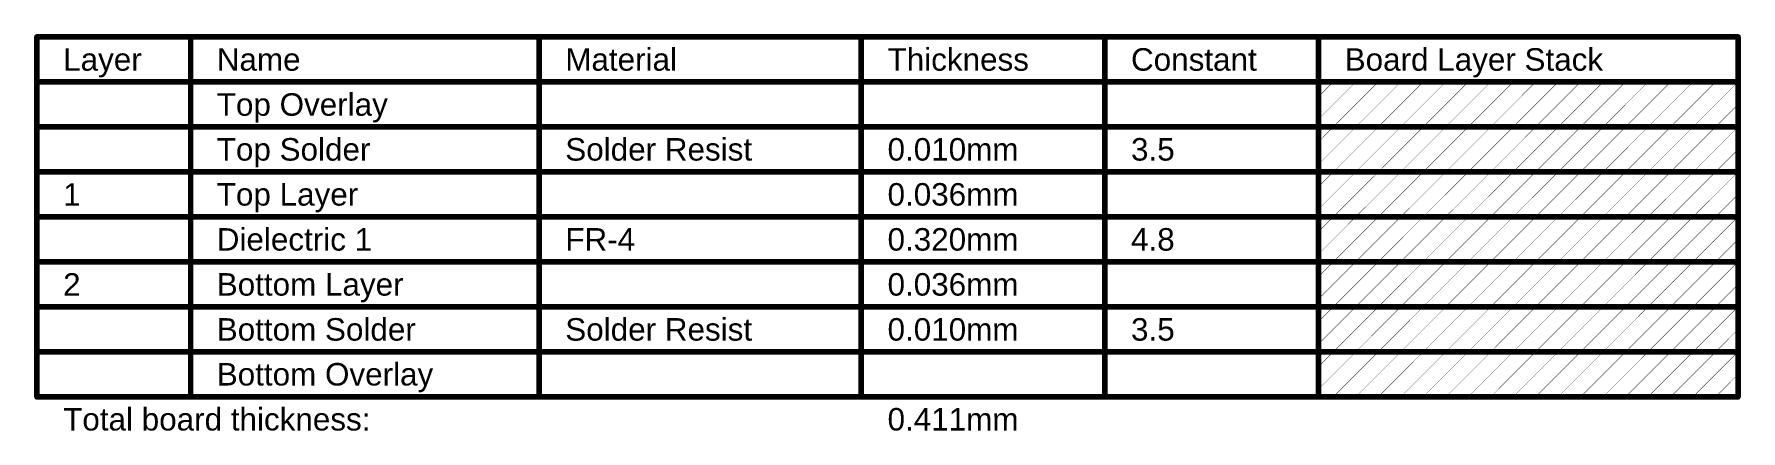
# Model space of a CAD drawing. Header units: inches. Extents: x -38 to 276, y -7 to 269.
# Drawn here: x 160.7 to 276.4, y 122.4 to 149.3 of the extents above; entities that cross this region are included whole.
import ezdxf

# ---------------------------------------------------------------- set-up
doc = ezdxf.new("R2010")
doc.units = ezdxf.units.IN
doc.layers.add('Fabrication', color=76, linetype='Continuous')
doc.styles.add('Arial', font='', dxfattribs={"height": 0.2})
doc.styles.get('Arial').set_extended_font_data('Arial')

msp = doc.modelspace()

# ---------------------------------------------------------------- linework, layer by layer
at = {"layer": 'Fabrication'}
for points in [[(160.92, 124.71, 0.381, 0.381, 0), (160.92, 149.1, 0.381, 0.381, 0)], [(160.92, 149.1, 0.381, 0.381, 0), (276.21, 149.1, 0.381, 0.381, 0)], [(171.34, 124.71, 0.381, 0.381, 0), (171.34, 149.1, 0.381, 0.381, 0)], [(194.95, 124.71, 0.381, 0.381, 0), (194.95, 149.1, 0.381, 0.381, 0)], [(216.79, 124.71, 0.381, 0.381, 0), (216.79, 149.1, 0.381, 0.381, 0)], [(233.29, 124.71, 0.381, 0.381, 0), (233.29, 149.1, 0.381, 0.381, 0)], [(247.77, 124.71, 0.381, 0.381, 0), (247.77, 149.1, 0.381, 0.381, 0)], [(276.21, 124.71, 0.381, 0.381, 0), (276.21, 149.1, 0.381, 0.381, 0)], [(160.92, 146.05, 0.381, 0.381, 0), (276.21, 146.05, 0.381, 0.381, 0)], [(247.77, 145.04, 0.0254, 0.0254, 0), (248.78, 146.05, 0.0254, 0.0254, 0)], [(247.77, 143.52, 0.0254, 0.0254, 0), (250.3, 146.05, 0.0254, 0.0254, 0)], [(248.78, 143, 0.0254, 0.0254, 0), (251.83, 146.05, 0.0254, 0.0254, 0)], [(250.3, 143, 0.0254, 0.0254, 0), (253.35, 146.05, 0.0254, 0.0254, 0)], [(251.83, 143, 0.0254, 0.0254, 0), (254.87, 146.05, 0.0254, 0.0254, 0)], [(253.35, 143, 0.0254, 0.0254, 0), (256.4, 146.05, 0.0254, 0.0254, 0)], [(254.87, 143, 0.0254, 0.0254, 0), (257.92, 146.05, 0.0254, 0.0254, 0)], [(256.4, 143, 0.0254, 0.0254, 0), (259.45, 146.05, 0.0254, 0.0254, 0)], [(257.92, 143, 0.0254, 0.0254, 0), (260.97, 146.05, 0.0254, 0.0254, 0)], [(259.45, 143, 0.0254, 0.0254, 0), (262.49, 146.05, 0.0254, 0.0254, 0)], [(260.97, 143, 0.0254, 0.0254, 0), (264.02, 146.05, 0.0254, 0.0254, 0)], [(262.49, 143, 0.0254, 0.0254, 0), (265.54, 146.05, 0.0254, 0.0254, 0)], [(264.02, 143, 0.0254, 0.0254, 0), (267.07, 146.05, 0.0254, 0.0254, 0)], [(265.54, 143, 0.0254, 0.0254, 0), (268.59, 146.05, 0.0254, 0.0254, 0)], [(267.07, 143, 0.0254, 0.0254, 0), (270.11, 146.05, 0.0254, 0.0254, 0)], [(268.59, 143, 0.0254, 0.0254, 0), (271.64, 146.05, 0.0254, 0.0254, 0)], [(270.11, 143, 0.0254, 0.0254, 0), (273.16, 146.05, 0.0254, 0.0254, 0)], [(271.64, 143, 0.0254, 0.0254, 0), (274.69, 146.05, 0.0254, 0.0254, 0)], [(273.16, 143, 0.0254, 0.0254, 0), (276.21, 146.05, 0.0254, 0.0254, 0)], [(274.69, 143, 0.0254, 0.0254, 0), (276.21, 144.53, 0.0254, 0.0254, 0)], [(160.92, 143, 0.381, 0.381, 0), (171.34, 143, 0.381, 0.381, 0)], [(171.34, 143, 0.381, 0.381, 0), (194.95, 143, 0.381, 0.381, 0)], [(194.95, 143, 0.381, 0.381, 0), (216.79, 143, 0.381, 0.381, 0)], [(216.79, 143, 0.381, 0.381, 0), (233.29, 143, 0.381, 0.381, 0)], [(233.29, 143, 0.381, 0.381, 0), (247.77, 143, 0.381, 0.381, 0)], [(247.77, 143, 0.381, 0.381, 0), (276.21, 143, 0.381, 0.381, 0)], [(247.77, 141.99, 0.0254, 0.0254, 0), (248.78, 143, 0.0254, 0.0254, 0)], [(247.77, 140.47, 0.0254, 0.0254, 0), (250.3, 143, 0.0254, 0.0254, 0)], [(248.78, 139.95, 0.0254, 0.0254, 0), (251.83, 143, 0.0254, 0.0254, 0)], [(250.3, 139.95, 0.0254, 0.0254, 0), (253.35, 143, 0.0254, 0.0254, 0)], [(251.83, 139.95, 0.0254, 0.0254, 0), (254.87, 143, 0.0254, 0.0254, 0)], [(253.35, 139.95, 0.0254, 0.0254, 0), (256.4, 143, 0.0254, 0.0254, 0)], [(254.87, 139.95, 0.0254, 0.0254, 0), (257.92, 143, 0.0254, 0.0254, 0)], [(256.4, 139.95, 0.0254, 0.0254, 0), (259.45, 143, 0.0254, 0.0254, 0)], [(257.92, 139.95, 0.0254, 0.0254, 0), (260.97, 143, 0.0254, 0.0254, 0)], [(259.45, 139.95, 0.0254, 0.0254, 0), (262.49, 143, 0.0254, 0.0254, 0)], [(260.97, 139.95, 0.0254, 0.0254, 0), (264.02, 143, 0.0254, 0.0254, 0)], [(262.49, 139.95, 0.0254, 0.0254, 0), (265.54, 143, 0.0254, 0.0254, 0)], [(264.02, 139.95, 0.0254, 0.0254, 0), (267.07, 143, 0.0254, 0.0254, 0)], [(265.54, 139.95, 0.0254, 0.0254, 0), (268.59, 143, 0.0254, 0.0254, 0)], [(267.07, 139.95, 0.0254, 0.0254, 0), (270.11, 143, 0.0254, 0.0254, 0)], [(268.59, 139.95, 0.0254, 0.0254, 0), (271.64, 143, 0.0254, 0.0254, 0)], [(270.11, 139.95, 0.0254, 0.0254, 0), (273.16, 143, 0.0254, 0.0254, 0)], [(271.64, 139.95, 0.0254, 0.0254, 0), (274.69, 143, 0.0254, 0.0254, 0)], [(273.16, 139.95, 0.0254, 0.0254, 0), (276.21, 143, 0.0254, 0.0254, 0)], [(274.69, 139.95, 0.0254, 0.0254, 0), (276.21, 141.48, 0.0254, 0.0254, 0)], [(160.92, 139.95, 0.381, 0.381, 0), (171.34, 139.95, 0.381, 0.381, 0)], [(171.34, 139.95, 0.381, 0.381, 0), (194.95, 139.95, 0.381, 0.381, 0)], [(194.95, 139.95, 0.381, 0.381, 0), (216.79, 139.95, 0.381, 0.381, 0)], [(216.79, 139.95, 0.381, 0.381, 0), (233.29, 139.95, 0.381, 0.381, 0)], [(233.29, 139.95, 0.381, 0.381, 0), (247.77, 139.95, 0.381, 0.381, 0)], [(247.77, 139.95, 0.381, 0.381, 0), (276.21, 139.95, 0.381, 0.381, 0)], [(247.77, 138.95, 0.0254, 0.0254, 0), (248.78, 139.95, 0.0254, 0.0254, 0)], [(247.77, 137.42, 0.0254, 0.0254, 0), (250.3, 139.95, 0.0254, 0.0254, 0)], [(248.78, 136.91, 0.0254, 0.0254, 0), (251.83, 139.95, 0.0254, 0.0254, 0)], [(250.3, 136.91, 0.0254, 0.0254, 0), (253.35, 139.95, 0.0254, 0.0254, 0)], [(251.83, 136.91, 0.0254, 0.0254, 0), (254.87, 139.95, 0.0254, 0.0254, 0)], [(253.35, 136.91, 0.0254, 0.0254, 0), (256.4, 139.95, 0.0254, 0.0254, 0)], [(254.87, 136.91, 0.0254, 0.0254, 0), (257.92, 139.95, 0.0254, 0.0254, 0)], [(256.4, 136.91, 0.0254, 0.0254, 0), (259.45, 139.95, 0.0254, 0.0254, 0)], [(257.92, 136.91, 0.0254, 0.0254, 0), (260.97, 139.95, 0.0254, 0.0254, 0)], [(259.45, 136.91, 0.0254, 0.0254, 0), (262.49, 139.95, 0.0254, 0.0254, 0)], [(260.97, 136.91, 0.0254, 0.0254, 0), (264.02, 139.95, 0.0254, 0.0254, 0)], [(262.49, 136.91, 0.0254, 0.0254, 0), (265.54, 139.95, 0.0254, 0.0254, 0)], [(264.02, 136.91, 0.0254, 0.0254, 0), (267.07, 139.95, 0.0254, 0.0254, 0)], [(265.54, 136.91, 0.0254, 0.0254, 0), (268.59, 139.95, 0.0254, 0.0254, 0)], [(267.07, 136.91, 0.0254, 0.0254, 0), (270.11, 139.95, 0.0254, 0.0254, 0)], [(268.59, 136.91, 0.0254, 0.0254, 0), (271.64, 139.95, 0.0254, 0.0254, 0)], [(270.11, 136.91, 0.0254, 0.0254, 0), (273.16, 139.95, 0.0254, 0.0254, 0)], [(271.64, 136.91, 0.0254, 0.0254, 0), (274.69, 139.95, 0.0254, 0.0254, 0)], [(273.16, 136.91, 0.0254, 0.0254, 0), (276.21, 139.95, 0.0254, 0.0254, 0)], [(274.69, 136.91, 0.0254, 0.0254, 0), (276.21, 138.43, 0.0254, 0.0254, 0)], [(160.92, 136.91, 0.381, 0.381, 0), (171.34, 136.91, 0.381, 0.381, 0)], [(171.34, 136.91, 0.381, 0.381, 0), (194.95, 136.91, 0.381, 0.381, 0)], [(194.95, 136.91, 0.381, 0.381, 0), (216.79, 136.91, 0.381, 0.381, 0)], [(216.79, 136.91, 0.381, 0.381, 0), (233.29, 136.91, 0.381, 0.381, 0)], [(233.29, 136.91, 0.381, 0.381, 0), (247.77, 136.91, 0.381, 0.381, 0)], [(247.77, 136.91, 0.381, 0.381, 0), (276.21, 136.91, 0.381, 0.381, 0)], [(247.77, 135.9, 0.0254, 0.0254, 0), (248.78, 136.91, 0.0254, 0.0254, 0)], [(247.77, 134.37, 0.0254, 0.0254, 0), (250.3, 136.91, 0.0254, 0.0254, 0)], [(248.78, 133.86, 0.0254, 0.0254, 0), (251.83, 136.91, 0.0254, 0.0254, 0)], [(250.3, 133.86, 0.0254, 0.0254, 0), (253.35, 136.91, 0.0254, 0.0254, 0)], [(251.83, 133.86, 0.0254, 0.0254, 0), (254.87, 136.91, 0.0254, 0.0254, 0)], [(253.35, 133.86, 0.0254, 0.0254, 0), (256.4, 136.91, 0.0254, 0.0254, 0)], [(254.87, 133.86, 0.0254, 0.0254, 0), (257.92, 136.91, 0.0254, 0.0254, 0)], [(256.4, 133.86, 0.0254, 0.0254, 0), (259.45, 136.91, 0.0254, 0.0254, 0)], [(257.92, 133.86, 0.0254, 0.0254, 0), (260.97, 136.91, 0.0254, 0.0254, 0)], [(259.45, 133.86, 0.0254, 0.0254, 0), (262.49, 136.91, 0.0254, 0.0254, 0)], [(260.97, 133.86, 0.0254, 0.0254, 0), (264.02, 136.91, 0.0254, 0.0254, 0)], [(262.49, 133.86, 0.0254, 0.0254, 0), (265.54, 136.91, 0.0254, 0.0254, 0)], [(264.02, 133.86, 0.0254, 0.0254, 0), (267.07, 136.91, 0.0254, 0.0254, 0)], [(265.54, 133.86, 0.0254, 0.0254, 0), (268.59, 136.91, 0.0254, 0.0254, 0)], [(267.07, 133.86, 0.0254, 0.0254, 0), (270.11, 136.91, 0.0254, 0.0254, 0)], [(268.59, 133.86, 0.0254, 0.0254, 0), (271.64, 136.91, 0.0254, 0.0254, 0)], [(270.11, 133.86, 0.0254, 0.0254, 0), (273.16, 136.91, 0.0254, 0.0254, 0)], [(271.64, 133.86, 0.0254, 0.0254, 0), (274.69, 136.91, 0.0254, 0.0254, 0)], [(273.16, 133.86, 0.0254, 0.0254, 0), (276.21, 136.91, 0.0254, 0.0254, 0)], [(274.69, 133.86, 0.0254, 0.0254, 0), (276.21, 135.38, 0.0254, 0.0254, 0)], [(160.92, 133.86, 0.381, 0.381, 0), (171.34, 133.86, 0.381, 0.381, 0)], [(171.34, 133.86, 0.381, 0.381, 0), (194.95, 133.86, 0.381, 0.381, 0)], [(194.95, 133.86, 0.381, 0.381, 0), (216.79, 133.86, 0.381, 0.381, 0)], [(216.79, 133.86, 0.381, 0.381, 0), (233.29, 133.86, 0.381, 0.381, 0)], [(233.29, 133.86, 0.381, 0.381, 0), (247.77, 133.86, 0.381, 0.381, 0)], [(247.77, 133.86, 0.381, 0.381, 0), (276.21, 133.86, 0.381, 0.381, 0)], [(247.77, 132.85, 0.0254, 0.0254, 0), (248.78, 133.86, 0.0254, 0.0254, 0)], [(247.77, 131.33, 0.0254, 0.0254, 0), (250.3, 133.86, 0.0254, 0.0254, 0)], [(248.78, 130.81, 0.0254, 0.0254, 0), (251.83, 133.86, 0.0254, 0.0254, 0)], [(250.3, 130.81, 0.0254, 0.0254, 0), (253.35, 133.86, 0.0254, 0.0254, 0)], [(251.83, 130.81, 0.0254, 0.0254, 0), (254.87, 133.86, 0.0254, 0.0254, 0)], [(253.35, 130.81, 0.0254, 0.0254, 0), (256.4, 133.86, 0.0254, 0.0254, 0)], [(254.87, 130.81, 0.0254, 0.0254, 0), (257.92, 133.86, 0.0254, 0.0254, 0)], [(256.4, 130.81, 0.0254, 0.0254, 0), (259.45, 133.86, 0.0254, 0.0254, 0)], [(257.92, 130.81, 0.0254, 0.0254, 0), (260.97, 133.86, 0.0254, 0.0254, 0)], [(259.45, 130.81, 0.0254, 0.0254, 0), (262.49, 133.86, 0.0254, 0.0254, 0)], [(260.97, 130.81, 0.0254, 0.0254, 0), (264.02, 133.86, 0.0254, 0.0254, 0)], [(262.49, 130.81, 0.0254, 0.0254, 0), (265.54, 133.86, 0.0254, 0.0254, 0)], [(264.02, 130.81, 0.0254, 0.0254, 0), (267.07, 133.86, 0.0254, 0.0254, 0)], [(265.54, 130.81, 0.0254, 0.0254, 0), (268.59, 133.86, 0.0254, 0.0254, 0)], [(267.07, 130.81, 0.0254, 0.0254, 0), (270.11, 133.86, 0.0254, 0.0254, 0)], [(268.59, 130.81, 0.0254, 0.0254, 0), (271.64, 133.86, 0.0254, 0.0254, 0)], [(270.11, 130.81, 0.0254, 0.0254, 0), (273.16, 133.86, 0.0254, 0.0254, 0)], [(271.64, 130.81, 0.0254, 0.0254, 0), (274.69, 133.86, 0.0254, 0.0254, 0)], [(273.16, 130.81, 0.0254, 0.0254, 0), (276.21, 133.86, 0.0254, 0.0254, 0)], [(274.69, 130.81, 0.0254, 0.0254, 0), (276.21, 132.33, 0.0254, 0.0254, 0)], [(160.92, 130.81, 0.381, 0.381, 0), (171.34, 130.81, 0.381, 0.381, 0)], [(171.34, 130.81, 0.381, 0.381, 0), (194.95, 130.81, 0.381, 0.381, 0)], [(194.95, 130.81, 0.381, 0.381, 0), (216.79, 130.81, 0.381, 0.381, 0)], [(216.79, 130.81, 0.381, 0.381, 0), (233.29, 130.81, 0.381, 0.381, 0)], [(233.29, 130.81, 0.381, 0.381, 0), (247.77, 130.81, 0.381, 0.381, 0)], [(247.77, 130.81, 0.381, 0.381, 0), (276.21, 130.81, 0.381, 0.381, 0)], [(247.77, 129.8, 0.0254, 0.0254, 0), (248.78, 130.81, 0.0254, 0.0254, 0)], [(247.77, 128.28, 0.0254, 0.0254, 0), (250.3, 130.81, 0.0254, 0.0254, 0)], [(248.78, 127.76, 0.0254, 0.0254, 0), (251.83, 130.81, 0.0254, 0.0254, 0)], [(250.3, 127.76, 0.0254, 0.0254, 0), (253.35, 130.81, 0.0254, 0.0254, 0)], [(251.83, 127.76, 0.0254, 0.0254, 0), (254.87, 130.81, 0.0254, 0.0254, 0)], [(253.35, 127.76, 0.0254, 0.0254, 0), (256.4, 130.81, 0.0254, 0.0254, 0)], [(254.87, 127.76, 0.0254, 0.0254, 0), (257.92, 130.81, 0.0254, 0.0254, 0)], [(256.4, 127.76, 0.0254, 0.0254, 0), (259.45, 130.81, 0.0254, 0.0254, 0)], [(257.92, 127.76, 0.0254, 0.0254, 0), (260.97, 130.81, 0.0254, 0.0254, 0)], [(259.45, 127.76, 0.0254, 0.0254, 0), (262.49, 130.81, 0.0254, 0.0254, 0)], [(260.97, 127.76, 0.0254, 0.0254, 0), (264.02, 130.81, 0.0254, 0.0254, 0)], [(262.49, 127.76, 0.0254, 0.0254, 0), (265.54, 130.81, 0.0254, 0.0254, 0)], [(264.02, 127.76, 0.0254, 0.0254, 0), (267.07, 130.81, 0.0254, 0.0254, 0)], [(265.54, 127.76, 0.0254, 0.0254, 0), (268.59, 130.81, 0.0254, 0.0254, 0)], [(267.07, 127.76, 0.0254, 0.0254, 0), (270.11, 130.81, 0.0254, 0.0254, 0)], [(268.59, 127.76, 0.0254, 0.0254, 0), (271.64, 130.81, 0.0254, 0.0254, 0)], [(270.11, 127.76, 0.0254, 0.0254, 0), (273.16, 130.81, 0.0254, 0.0254, 0)], [(271.64, 127.76, 0.0254, 0.0254, 0), (274.69, 130.81, 0.0254, 0.0254, 0)], [(273.16, 127.76, 0.0254, 0.0254, 0), (276.21, 130.81, 0.0254, 0.0254, 0)], [(274.69, 127.76, 0.0254, 0.0254, 0), (276.21, 129.29, 0.0254, 0.0254, 0)], [(160.92, 127.76, 0.381, 0.381, 0), (171.34, 127.76, 0.381, 0.381, 0)], [(171.34, 127.76, 0.381, 0.381, 0), (194.95, 127.76, 0.381, 0.381, 0)], [(194.95, 127.76, 0.381, 0.381, 0), (216.79, 127.76, 0.381, 0.381, 0)], [(216.79, 127.76, 0.381, 0.381, 0), (233.29, 127.76, 0.381, 0.381, 0)], [(233.29, 127.76, 0.381, 0.381, 0), (247.77, 127.76, 0.381, 0.381, 0)], [(247.77, 127.76, 0.381, 0.381, 0), (276.21, 127.76, 0.381, 0.381, 0)], [(247.77, 126.75, 0.0254, 0.0254, 0), (248.78, 127.76, 0.0254, 0.0254, 0)], [(247.77, 125.23, 0.0254, 0.0254, 0), (250.3, 127.76, 0.0254, 0.0254, 0)], [(248.78, 124.71, 0.0254, 0.0254, 0), (251.83, 127.76, 0.0254, 0.0254, 0)], [(250.3, 124.71, 0.0254, 0.0254, 0), (253.35, 127.76, 0.0254, 0.0254, 0)], [(251.83, 124.71, 0.0254, 0.0254, 0), (254.87, 127.76, 0.0254, 0.0254, 0)], [(253.35, 124.71, 0.0254, 0.0254, 0), (256.4, 127.76, 0.0254, 0.0254, 0)], [(254.87, 124.71, 0.0254, 0.0254, 0), (257.92, 127.76, 0.0254, 0.0254, 0)], [(256.4, 124.71, 0.0254, 0.0254, 0), (259.45, 127.76, 0.0254, 0.0254, 0)], [(257.92, 124.71, 0.0254, 0.0254, 0), (260.97, 127.76, 0.0254, 0.0254, 0)], [(259.45, 124.71, 0.0254, 0.0254, 0), (262.49, 127.76, 0.0254, 0.0254, 0)], [(260.97, 124.71, 0.0254, 0.0254, 0), (264.02, 127.76, 0.0254, 0.0254, 0)], [(262.49, 124.71, 0.0254, 0.0254, 0), (265.54, 127.76, 0.0254, 0.0254, 0)], [(264.02, 124.71, 0.0254, 0.0254, 0), (267.07, 127.76, 0.0254, 0.0254, 0)], [(265.54, 124.71, 0.0254, 0.0254, 0), (268.59, 127.76, 0.0254, 0.0254, 0)], [(267.07, 124.71, 0.0254, 0.0254, 0), (270.11, 127.76, 0.0254, 0.0254, 0)], [(268.59, 124.71, 0.0254, 0.0254, 0), (271.64, 127.76, 0.0254, 0.0254, 0)], [(270.11, 124.71, 0.0254, 0.0254, 0), (273.16, 127.76, 0.0254, 0.0254, 0)], [(271.64, 124.71, 0.0254, 0.0254, 0), (274.69, 127.76, 0.0254, 0.0254, 0)], [(273.16, 124.71, 0.0254, 0.0254, 0), (276.21, 127.76, 0.0254, 0.0254, 0)], [(274.69, 124.71, 0.0254, 0.0254, 0), (276.21, 126.24, 0.0254, 0.0254, 0)], [(160.92, 124.71, 0.381, 0.381, 0), (171.34, 124.71, 0.381, 0.381, 0)], [(171.34, 124.71, 0.381, 0.381, 0), (194.95, 124.71, 0.381, 0.381, 0)], [(194.95, 124.71, 0.381, 0.381, 0), (216.79, 124.71, 0.381, 0.381, 0)], [(216.79, 124.71, 0.381, 0.381, 0), (233.29, 124.71, 0.381, 0.381, 0)], [(233.29, 124.71, 0.381, 0.381, 0), (247.77, 124.71, 0.381, 0.381, 0)], [(247.77, 124.71, 0.381, 0.381, 0), (276.21, 124.71, 0.381, 0.381, 0)]]:
    msp.add_lwpolyline(points, format="xyseb", dxfattribs=at)
for points in [[(160.83, 149.1, 0.191, 0.191, 1), (161.02, 149.1, 0.191, 0.191, 1)], [(160.83, 149.1, 0.191, 0.191, 1), (161.02, 149.1, 0.191, 0.191, 1)], [(171.24, 149.1, 0.191, 0.191, 1), (171.43, 149.1, 0.191, 0.191, 1)], [(194.86, 149.1, 0.191, 0.191, 1), (195.05, 149.1, 0.191, 0.191, 1)], [(216.69, 149.1, 0.191, 0.191, 1), (216.88, 149.1, 0.191, 0.191, 1)], [(233.2, 149.1, 0.191, 0.191, 1), (233.39, 149.1, 0.191, 0.191, 1)], [(247.67, 149.1, 0.191, 0.191, 1), (247.86, 149.1, 0.191, 0.191, 1)], [(276.11, 149.1, 0.191, 0.191, 1), (276.3, 149.1, 0.191, 0.191, 1)], [(276.11, 149.1, 0.191, 0.191, 1), (276.3, 149.1, 0.191, 0.191, 1)], [(160.83, 146.05, 0.191, 0.191, 1), (161.02, 146.05, 0.191, 0.191, 1)], [(248.77, 146.05, 0.0127, 0.0127, 1), (248.78, 146.05, 0.0127, 0.0127, 1)], [(250.29, 146.05, 0.0127, 0.0127, 1), (250.31, 146.05, 0.0127, 0.0127, 1)], [(251.82, 146.05, 0.0127, 0.0127, 1), (251.83, 146.05, 0.0127, 0.0127, 1)], [(253.34, 146.05, 0.0127, 0.0127, 1), (253.36, 146.05, 0.0127, 0.0127, 1)], [(254.87, 146.05, 0.0127, 0.0127, 1), (254.88, 146.05, 0.0127, 0.0127, 1)], [(256.39, 146.05, 0.0127, 0.0127, 1), (256.4, 146.05, 0.0127, 0.0127, 1)], [(257.91, 146.05, 0.0127, 0.0127, 1), (257.93, 146.05, 0.0127, 0.0127, 1)], [(259.44, 146.05, 0.0127, 0.0127, 1), (259.45, 146.05, 0.0127, 0.0127, 1)], [(260.96, 146.05, 0.0127, 0.0127, 1), (260.98, 146.05, 0.0127, 0.0127, 1)], [(262.49, 146.05, 0.0127, 0.0127, 1), (262.5, 146.05, 0.0127, 0.0127, 1)], [(264.01, 146.05, 0.0127, 0.0127, 1), (264.02, 146.05, 0.0127, 0.0127, 1)], [(265.53, 146.05, 0.0127, 0.0127, 1), (265.55, 146.05, 0.0127, 0.0127, 1)], [(267.06, 146.05, 0.0127, 0.0127, 1), (267.07, 146.05, 0.0127, 0.0127, 1)], [(268.58, 146.05, 0.0127, 0.0127, 1), (268.6, 146.05, 0.0127, 0.0127, 1)], [(270.11, 146.05, 0.0127, 0.0127, 1), (270.12, 146.05, 0.0127, 0.0127, 1)], [(271.63, 146.05, 0.0127, 0.0127, 1), (271.64, 146.05, 0.0127, 0.0127, 1)], [(273.15, 146.05, 0.0127, 0.0127, 1), (273.17, 146.05, 0.0127, 0.0127, 1)], [(274.68, 146.05, 0.0127, 0.0127, 1), (274.69, 146.05, 0.0127, 0.0127, 1)], [(276.11, 146.05, 0.191, 0.191, 1), (276.3, 146.05, 0.191, 0.191, 1)], [(276.2, 146.05, 0.0127, 0.0127, 1), (276.22, 146.05, 0.0127, 0.0127, 1)], [(247.76, 145.04, 0.0127, 0.0127, 1), (247.78, 145.04, 0.0127, 0.0127, 1)], [(247.76, 143.52, 0.0127, 0.0127, 1), (247.78, 143.52, 0.0127, 0.0127, 1)], [(276.2, 144.53, 0.0127, 0.0127, 1), (276.22, 144.53, 0.0127, 0.0127, 1)], [(160.83, 143, 0.191, 0.191, 1), (161.02, 143, 0.191, 0.191, 1)], [(171.24, 143, 0.191, 0.191, 1), (171.43, 143, 0.191, 0.191, 1)], [(171.24, 143, 0.191, 0.191, 1), (171.43, 143, 0.191, 0.191, 1)], [(194.86, 143, 0.191, 0.191, 1), (195.05, 143, 0.191, 0.191, 1)], [(194.86, 143, 0.191, 0.191, 1), (195.05, 143, 0.191, 0.191, 1)], [(216.69, 143, 0.191, 0.191, 1), (216.88, 143, 0.191, 0.191, 1)], [(216.69, 143, 0.191, 0.191, 1), (216.88, 143, 0.191, 0.191, 1)], [(233.2, 143, 0.191, 0.191, 1), (233.39, 143, 0.191, 0.191, 1)], [(233.2, 143, 0.191, 0.191, 1), (233.39, 143, 0.191, 0.191, 1)], [(247.67, 143, 0.191, 0.191, 1), (247.86, 143, 0.191, 0.191, 1)], [(247.67, 143, 0.191, 0.191, 1), (247.86, 143, 0.191, 0.191, 1)], [(248.77, 143, 0.0127, 0.0127, 1), (248.78, 143, 0.0127, 0.0127, 1)], [(248.77, 143, 0.0127, 0.0127, 1), (248.78, 143, 0.0127, 0.0127, 1)], [(250.29, 143, 0.0127, 0.0127, 1), (250.31, 143, 0.0127, 0.0127, 1)], [(250.29, 143, 0.0127, 0.0127, 1), (250.31, 143, 0.0127, 0.0127, 1)], [(251.82, 143, 0.0127, 0.0127, 1), (251.83, 143, 0.0127, 0.0127, 1)], [(251.82, 143, 0.0127, 0.0127, 1), (251.83, 143, 0.0127, 0.0127, 1)], [(253.34, 143, 0.0127, 0.0127, 1), (253.36, 143, 0.0127, 0.0127, 1)], [(253.34, 143, 0.0127, 0.0127, 1), (253.36, 143, 0.0127, 0.0127, 1)], [(254.87, 143, 0.0127, 0.0127, 1), (254.88, 143, 0.0127, 0.0127, 1)], [(254.87, 143, 0.0127, 0.0127, 1), (254.88, 143, 0.0127, 0.0127, 1)], [(256.39, 143, 0.0127, 0.0127, 1), (256.4, 143, 0.0127, 0.0127, 1)], [(256.39, 143, 0.0127, 0.0127, 1), (256.4, 143, 0.0127, 0.0127, 1)], [(257.91, 143, 0.0127, 0.0127, 1), (257.93, 143, 0.0127, 0.0127, 1)], [(257.91, 143, 0.0127, 0.0127, 1), (257.93, 143, 0.0127, 0.0127, 1)], [(259.44, 143, 0.0127, 0.0127, 1), (259.45, 143, 0.0127, 0.0127, 1)], [(259.44, 143, 0.0127, 0.0127, 1), (259.45, 143, 0.0127, 0.0127, 1)], [(260.96, 143, 0.0127, 0.0127, 1), (260.98, 143, 0.0127, 0.0127, 1)], [(260.96, 143, 0.0127, 0.0127, 1), (260.98, 143, 0.0127, 0.0127, 1)], [(262.49, 143, 0.0127, 0.0127, 1), (262.5, 143, 0.0127, 0.0127, 1)], [(262.49, 143, 0.0127, 0.0127, 1), (262.5, 143, 0.0127, 0.0127, 1)], [(264.01, 143, 0.0127, 0.0127, 1), (264.02, 143, 0.0127, 0.0127, 1)], [(264.01, 143, 0.0127, 0.0127, 1), (264.02, 143, 0.0127, 0.0127, 1)], [(265.53, 143, 0.0127, 0.0127, 1), (265.55, 143, 0.0127, 0.0127, 1)], [(265.53, 143, 0.0127, 0.0127, 1), (265.55, 143, 0.0127, 0.0127, 1)], [(267.06, 143, 0.0127, 0.0127, 1), (267.07, 143, 0.0127, 0.0127, 1)], [(267.06, 143, 0.0127, 0.0127, 1), (267.07, 143, 0.0127, 0.0127, 1)], [(268.58, 143, 0.0127, 0.0127, 1), (268.6, 143, 0.0127, 0.0127, 1)], [(268.58, 143, 0.0127, 0.0127, 1), (268.6, 143, 0.0127, 0.0127, 1)], [(270.11, 143, 0.0127, 0.0127, 1), (270.12, 143, 0.0127, 0.0127, 1)], [(270.11, 143, 0.0127, 0.0127, 1), (270.12, 143, 0.0127, 0.0127, 1)], [(271.63, 143, 0.0127, 0.0127, 1), (271.64, 143, 0.0127, 0.0127, 1)], [(271.63, 143, 0.0127, 0.0127, 1), (271.64, 143, 0.0127, 0.0127, 1)], [(273.15, 143, 0.0127, 0.0127, 1), (273.17, 143, 0.0127, 0.0127, 1)], [(273.15, 143, 0.0127, 0.0127, 1), (273.17, 143, 0.0127, 0.0127, 1)], [(274.68, 143, 0.0127, 0.0127, 1), (274.69, 143, 0.0127, 0.0127, 1)], [(274.68, 143, 0.0127, 0.0127, 1), (274.69, 143, 0.0127, 0.0127, 1)], [(276.11, 143, 0.191, 0.191, 1), (276.3, 143, 0.191, 0.191, 1)], [(276.2, 143, 0.0127, 0.0127, 1), (276.22, 143, 0.0127, 0.0127, 1)], [(247.76, 141.99, 0.0127, 0.0127, 1), (247.78, 141.99, 0.0127, 0.0127, 1)], [(276.2, 141.48, 0.0127, 0.0127, 1), (276.22, 141.48, 0.0127, 0.0127, 1)], [(160.83, 139.95, 0.191, 0.191, 1), (161.02, 139.95, 0.191, 0.191, 1)], [(171.24, 139.95, 0.191, 0.191, 1), (171.43, 139.95, 0.191, 0.191, 1)], [(171.24, 139.95, 0.191, 0.191, 1), (171.43, 139.95, 0.191, 0.191, 1)], [(194.86, 139.95, 0.191, 0.191, 1), (195.05, 139.95, 0.191, 0.191, 1)], [(194.86, 139.95, 0.191, 0.191, 1), (195.05, 139.95, 0.191, 0.191, 1)], [(216.69, 139.95, 0.191, 0.191, 1), (216.88, 139.95, 0.191, 0.191, 1)], [(216.69, 139.95, 0.191, 0.191, 1), (216.88, 139.95, 0.191, 0.191, 1)], [(233.2, 139.95, 0.191, 0.191, 1), (233.39, 139.95, 0.191, 0.191, 1)], [(233.2, 139.95, 0.191, 0.191, 1), (233.39, 139.95, 0.191, 0.191, 1)], [(247.67, 139.95, 0.191, 0.191, 1), (247.86, 139.95, 0.191, 0.191, 1)], [(247.67, 139.95, 0.191, 0.191, 1), (247.86, 139.95, 0.191, 0.191, 1)], [(247.76, 140.47, 0.0127, 0.0127, 1), (247.78, 140.47, 0.0127, 0.0127, 1)], [(248.77, 139.95, 0.0127, 0.0127, 1), (248.78, 139.95, 0.0127, 0.0127, 1)], [(248.77, 139.95, 0.0127, 0.0127, 1), (248.78, 139.95, 0.0127, 0.0127, 1)], [(250.29, 139.95, 0.0127, 0.0127, 1), (250.31, 139.95, 0.0127, 0.0127, 1)], [(250.29, 139.95, 0.0127, 0.0127, 1), (250.31, 139.95, 0.0127, 0.0127, 1)], [(251.82, 139.95, 0.0127, 0.0127, 1), (251.83, 139.95, 0.0127, 0.0127, 1)], [(251.82, 139.95, 0.0127, 0.0127, 1), (251.83, 139.95, 0.0127, 0.0127, 1)], [(253.34, 139.95, 0.0127, 0.0127, 1), (253.36, 139.95, 0.0127, 0.0127, 1)], [(253.34, 139.95, 0.0127, 0.0127, 1), (253.36, 139.95, 0.0127, 0.0127, 1)], [(254.87, 139.95, 0.0127, 0.0127, 1), (254.88, 139.95, 0.0127, 0.0127, 1)], [(254.87, 139.95, 0.0127, 0.0127, 1), (254.88, 139.95, 0.0127, 0.0127, 1)], [(256.39, 139.95, 0.0127, 0.0127, 1), (256.4, 139.95, 0.0127, 0.0127, 1)], [(256.39, 139.95, 0.0127, 0.0127, 1), (256.4, 139.95, 0.0127, 0.0127, 1)], [(257.91, 139.95, 0.0127, 0.0127, 1), (257.93, 139.95, 0.0127, 0.0127, 1)], [(257.91, 139.95, 0.0127, 0.0127, 1), (257.93, 139.95, 0.0127, 0.0127, 1)], [(259.44, 139.95, 0.0127, 0.0127, 1), (259.45, 139.95, 0.0127, 0.0127, 1)], [(259.44, 139.95, 0.0127, 0.0127, 1), (259.45, 139.95, 0.0127, 0.0127, 1)], [(260.96, 139.95, 0.0127, 0.0127, 1), (260.98, 139.95, 0.0127, 0.0127, 1)], [(260.96, 139.95, 0.0127, 0.0127, 1), (260.98, 139.95, 0.0127, 0.0127, 1)], [(262.49, 139.95, 0.0127, 0.0127, 1), (262.5, 139.95, 0.0127, 0.0127, 1)], [(262.49, 139.95, 0.0127, 0.0127, 1), (262.5, 139.95, 0.0127, 0.0127, 1)], [(264.01, 139.95, 0.0127, 0.0127, 1), (264.02, 139.95, 0.0127, 0.0127, 1)], [(264.01, 139.95, 0.0127, 0.0127, 1), (264.02, 139.95, 0.0127, 0.0127, 1)], [(265.53, 139.95, 0.0127, 0.0127, 1), (265.55, 139.95, 0.0127, 0.0127, 1)], [(265.53, 139.95, 0.0127, 0.0127, 1), (265.55, 139.95, 0.0127, 0.0127, 1)], [(267.06, 139.95, 0.0127, 0.0127, 1), (267.07, 139.95, 0.0127, 0.0127, 1)], [(267.06, 139.95, 0.0127, 0.0127, 1), (267.07, 139.95, 0.0127, 0.0127, 1)], [(268.58, 139.95, 0.0127, 0.0127, 1), (268.6, 139.95, 0.0127, 0.0127, 1)], [(268.58, 139.95, 0.0127, 0.0127, 1), (268.6, 139.95, 0.0127, 0.0127, 1)], [(270.11, 139.95, 0.0127, 0.0127, 1), (270.12, 139.95, 0.0127, 0.0127, 1)], [(270.11, 139.95, 0.0127, 0.0127, 1), (270.12, 139.95, 0.0127, 0.0127, 1)], [(271.63, 139.95, 0.0127, 0.0127, 1), (271.64, 139.95, 0.0127, 0.0127, 1)], [(271.63, 139.95, 0.0127, 0.0127, 1), (271.64, 139.95, 0.0127, 0.0127, 1)], [(273.15, 139.95, 0.0127, 0.0127, 1), (273.17, 139.95, 0.0127, 0.0127, 1)], [(273.15, 139.95, 0.0127, 0.0127, 1), (273.17, 139.95, 0.0127, 0.0127, 1)], [(274.68, 139.95, 0.0127, 0.0127, 1), (274.69, 139.95, 0.0127, 0.0127, 1)], [(274.68, 139.95, 0.0127, 0.0127, 1), (274.69, 139.95, 0.0127, 0.0127, 1)], [(276.11, 139.95, 0.191, 0.191, 1), (276.3, 139.95, 0.191, 0.191, 1)], [(276.2, 139.95, 0.0127, 0.0127, 1), (276.22, 139.95, 0.0127, 0.0127, 1)], [(247.76, 138.95, 0.0127, 0.0127, 1), (247.78, 138.95, 0.0127, 0.0127, 1)], [(276.2, 138.43, 0.0127, 0.0127, 1), (276.22, 138.43, 0.0127, 0.0127, 1)], [(160.83, 136.91, 0.191, 0.191, 1), (161.02, 136.91, 0.191, 0.191, 1)], [(171.24, 136.91, 0.191, 0.191, 1), (171.43, 136.91, 0.191, 0.191, 1)], [(171.24, 136.91, 0.191, 0.191, 1), (171.43, 136.91, 0.191, 0.191, 1)], [(194.86, 136.91, 0.191, 0.191, 1), (195.05, 136.91, 0.191, 0.191, 1)], [(194.86, 136.91, 0.191, 0.191, 1), (195.05, 136.91, 0.191, 0.191, 1)], [(216.69, 136.91, 0.191, 0.191, 1), (216.88, 136.91, 0.191, 0.191, 1)], [(216.69, 136.91, 0.191, 0.191, 1), (216.88, 136.91, 0.191, 0.191, 1)], [(233.2, 136.91, 0.191, 0.191, 1), (233.39, 136.91, 0.191, 0.191, 1)], [(233.2, 136.91, 0.191, 0.191, 1), (233.39, 136.91, 0.191, 0.191, 1)], [(247.67, 136.91, 0.191, 0.191, 1), (247.86, 136.91, 0.191, 0.191, 1)], [(247.67, 136.91, 0.191, 0.191, 1), (247.86, 136.91, 0.191, 0.191, 1)], [(247.76, 137.42, 0.0127, 0.0127, 1), (247.78, 137.42, 0.0127, 0.0127, 1)], [(248.77, 136.91, 0.0127, 0.0127, 1), (248.78, 136.91, 0.0127, 0.0127, 1)], [(248.77, 136.91, 0.0127, 0.0127, 1), (248.78, 136.91, 0.0127, 0.0127, 1)], [(250.29, 136.91, 0.0127, 0.0127, 1), (250.31, 136.91, 0.0127, 0.0127, 1)], [(250.29, 136.91, 0.0127, 0.0127, 1), (250.31, 136.91, 0.0127, 0.0127, 1)], [(251.82, 136.91, 0.0127, 0.0127, 1), (251.83, 136.91, 0.0127, 0.0127, 1)], [(251.82, 136.91, 0.0127, 0.0127, 1), (251.83, 136.91, 0.0127, 0.0127, 1)], [(253.34, 136.91, 0.0127, 0.0127, 1), (253.36, 136.91, 0.0127, 0.0127, 1)], [(253.34, 136.91, 0.0127, 0.0127, 1), (253.36, 136.91, 0.0127, 0.0127, 1)], [(254.87, 136.91, 0.0127, 0.0127, 1), (254.88, 136.91, 0.0127, 0.0127, 1)], [(254.87, 136.91, 0.0127, 0.0127, 1), (254.88, 136.91, 0.0127, 0.0127, 1)], [(256.39, 136.91, 0.0127, 0.0127, 1), (256.4, 136.91, 0.0127, 0.0127, 1)], [(256.39, 136.91, 0.0127, 0.0127, 1), (256.4, 136.91, 0.0127, 0.0127, 1)], [(257.91, 136.91, 0.0127, 0.0127, 1), (257.93, 136.91, 0.0127, 0.0127, 1)], [(257.91, 136.91, 0.0127, 0.0127, 1), (257.93, 136.91, 0.0127, 0.0127, 1)], [(259.44, 136.91, 0.0127, 0.0127, 1), (259.45, 136.91, 0.0127, 0.0127, 1)], [(259.44, 136.91, 0.0127, 0.0127, 1), (259.45, 136.91, 0.0127, 0.0127, 1)], [(260.96, 136.91, 0.0127, 0.0127, 1), (260.98, 136.91, 0.0127, 0.0127, 1)], [(260.96, 136.91, 0.0127, 0.0127, 1), (260.98, 136.91, 0.0127, 0.0127, 1)], [(262.49, 136.91, 0.0127, 0.0127, 1), (262.5, 136.91, 0.0127, 0.0127, 1)], [(262.49, 136.91, 0.0127, 0.0127, 1), (262.5, 136.91, 0.0127, 0.0127, 1)], [(264.01, 136.91, 0.0127, 0.0127, 1), (264.02, 136.91, 0.0127, 0.0127, 1)], [(264.01, 136.91, 0.0127, 0.0127, 1), (264.02, 136.91, 0.0127, 0.0127, 1)], [(265.53, 136.91, 0.0127, 0.0127, 1), (265.55, 136.91, 0.0127, 0.0127, 1)], [(265.53, 136.91, 0.0127, 0.0127, 1), (265.55, 136.91, 0.0127, 0.0127, 1)], [(267.06, 136.91, 0.0127, 0.0127, 1), (267.07, 136.91, 0.0127, 0.0127, 1)], [(267.06, 136.91, 0.0127, 0.0127, 1), (267.07, 136.91, 0.0127, 0.0127, 1)], [(268.58, 136.91, 0.0127, 0.0127, 1), (268.6, 136.91, 0.0127, 0.0127, 1)], [(268.58, 136.91, 0.0127, 0.0127, 1), (268.6, 136.91, 0.0127, 0.0127, 1)], [(270.11, 136.91, 0.0127, 0.0127, 1), (270.12, 136.91, 0.0127, 0.0127, 1)], [(270.11, 136.91, 0.0127, 0.0127, 1), (270.12, 136.91, 0.0127, 0.0127, 1)], [(271.63, 136.91, 0.0127, 0.0127, 1), (271.64, 136.91, 0.0127, 0.0127, 1)], [(271.63, 136.91, 0.0127, 0.0127, 1), (271.64, 136.91, 0.0127, 0.0127, 1)], [(273.15, 136.91, 0.0127, 0.0127, 1), (273.17, 136.91, 0.0127, 0.0127, 1)], [(273.15, 136.91, 0.0127, 0.0127, 1), (273.17, 136.91, 0.0127, 0.0127, 1)], [(274.68, 136.91, 0.0127, 0.0127, 1), (274.69, 136.91, 0.0127, 0.0127, 1)], [(274.68, 136.91, 0.0127, 0.0127, 1), (274.69, 136.91, 0.0127, 0.0127, 1)], [(276.11, 136.91, 0.191, 0.191, 1), (276.3, 136.91, 0.191, 0.191, 1)], [(276.2, 136.91, 0.0127, 0.0127, 1), (276.22, 136.91, 0.0127, 0.0127, 1)], [(247.76, 135.9, 0.0127, 0.0127, 1), (247.78, 135.9, 0.0127, 0.0127, 1)], [(276.2, 135.38, 0.0127, 0.0127, 1), (276.22, 135.38, 0.0127, 0.0127, 1)], [(247.76, 134.37, 0.0127, 0.0127, 1), (247.78, 134.37, 0.0127, 0.0127, 1)], [(160.83, 133.86, 0.191, 0.191, 1), (161.02, 133.86, 0.191, 0.191, 1)], [(171.24, 133.86, 0.191, 0.191, 1), (171.43, 133.86, 0.191, 0.191, 1)], [(171.24, 133.86, 0.191, 0.191, 1), (171.43, 133.86, 0.191, 0.191, 1)], [(194.86, 133.86, 0.191, 0.191, 1), (195.05, 133.86, 0.191, 0.191, 1)], [(194.86, 133.86, 0.191, 0.191, 1), (195.05, 133.86, 0.191, 0.191, 1)], [(216.69, 133.86, 0.191, 0.191, 1), (216.88, 133.86, 0.191, 0.191, 1)], [(216.69, 133.86, 0.191, 0.191, 1), (216.88, 133.86, 0.191, 0.191, 1)], [(233.2, 133.86, 0.191, 0.191, 1), (233.39, 133.86, 0.191, 0.191, 1)], [(233.2, 133.86, 0.191, 0.191, 1), (233.39, 133.86, 0.191, 0.191, 1)], [(247.67, 133.86, 0.191, 0.191, 1), (247.86, 133.86, 0.191, 0.191, 1)], [(247.67, 133.86, 0.191, 0.191, 1), (247.86, 133.86, 0.191, 0.191, 1)], [(248.77, 133.86, 0.0127, 0.0127, 1), (248.78, 133.86, 0.0127, 0.0127, 1)], [(248.77, 133.86, 0.0127, 0.0127, 1), (248.78, 133.86, 0.0127, 0.0127, 1)], [(250.29, 133.86, 0.0127, 0.0127, 1), (250.31, 133.86, 0.0127, 0.0127, 1)], [(250.29, 133.86, 0.0127, 0.0127, 1), (250.31, 133.86, 0.0127, 0.0127, 1)], [(251.82, 133.86, 0.0127, 0.0127, 1), (251.83, 133.86, 0.0127, 0.0127, 1)], [(251.82, 133.86, 0.0127, 0.0127, 1), (251.83, 133.86, 0.0127, 0.0127, 1)], [(253.34, 133.86, 0.0127, 0.0127, 1), (253.36, 133.86, 0.0127, 0.0127, 1)], [(253.34, 133.86, 0.0127, 0.0127, 1), (253.36, 133.86, 0.0127, 0.0127, 1)], [(254.87, 133.86, 0.0127, 0.0127, 1), (254.88, 133.86, 0.0127, 0.0127, 1)], [(254.87, 133.86, 0.0127, 0.0127, 1), (254.88, 133.86, 0.0127, 0.0127, 1)], [(256.39, 133.86, 0.0127, 0.0127, 1), (256.4, 133.86, 0.0127, 0.0127, 1)], [(256.39, 133.86, 0.0127, 0.0127, 1), (256.4, 133.86, 0.0127, 0.0127, 1)], [(257.91, 133.86, 0.0127, 0.0127, 1), (257.93, 133.86, 0.0127, 0.0127, 1)], [(257.91, 133.86, 0.0127, 0.0127, 1), (257.93, 133.86, 0.0127, 0.0127, 1)], [(259.44, 133.86, 0.0127, 0.0127, 1), (259.45, 133.86, 0.0127, 0.0127, 1)], [(259.44, 133.86, 0.0127, 0.0127, 1), (259.45, 133.86, 0.0127, 0.0127, 1)], [(260.96, 133.86, 0.0127, 0.0127, 1), (260.98, 133.86, 0.0127, 0.0127, 1)], [(260.96, 133.86, 0.0127, 0.0127, 1), (260.98, 133.86, 0.0127, 0.0127, 1)], [(262.49, 133.86, 0.0127, 0.0127, 1), (262.5, 133.86, 0.0127, 0.0127, 1)], [(262.49, 133.86, 0.0127, 0.0127, 1), (262.5, 133.86, 0.0127, 0.0127, 1)], [(264.01, 133.86, 0.0127, 0.0127, 1), (264.02, 133.86, 0.0127, 0.0127, 1)], [(264.01, 133.86, 0.0127, 0.0127, 1), (264.02, 133.86, 0.0127, 0.0127, 1)], [(265.53, 133.86, 0.0127, 0.0127, 1), (265.55, 133.86, 0.0127, 0.0127, 1)], [(265.53, 133.86, 0.0127, 0.0127, 1), (265.55, 133.86, 0.0127, 0.0127, 1)], [(267.06, 133.86, 0.0127, 0.0127, 1), (267.07, 133.86, 0.0127, 0.0127, 1)], [(267.06, 133.86, 0.0127, 0.0127, 1), (267.07, 133.86, 0.0127, 0.0127, 1)], [(268.58, 133.86, 0.0127, 0.0127, 1), (268.6, 133.86, 0.0127, 0.0127, 1)], [(268.58, 133.86, 0.0127, 0.0127, 1), (268.6, 133.86, 0.0127, 0.0127, 1)], [(270.11, 133.86, 0.0127, 0.0127, 1), (270.12, 133.86, 0.0127, 0.0127, 1)], [(270.11, 133.86, 0.0127, 0.0127, 1), (270.12, 133.86, 0.0127, 0.0127, 1)], [(271.63, 133.86, 0.0127, 0.0127, 1), (271.64, 133.86, 0.0127, 0.0127, 1)], [(271.63, 133.86, 0.0127, 0.0127, 1), (271.64, 133.86, 0.0127, 0.0127, 1)], [(273.15, 133.86, 0.0127, 0.0127, 1), (273.17, 133.86, 0.0127, 0.0127, 1)], [(273.15, 133.86, 0.0127, 0.0127, 1), (273.17, 133.86, 0.0127, 0.0127, 1)], [(274.68, 133.86, 0.0127, 0.0127, 1), (274.69, 133.86, 0.0127, 0.0127, 1)], [(274.68, 133.86, 0.0127, 0.0127, 1), (274.69, 133.86, 0.0127, 0.0127, 1)], [(276.11, 133.86, 0.191, 0.191, 1), (276.3, 133.86, 0.191, 0.191, 1)], [(276.2, 133.86, 0.0127, 0.0127, 1), (276.22, 133.86, 0.0127, 0.0127, 1)], [(247.76, 132.85, 0.0127, 0.0127, 1), (247.78, 132.85, 0.0127, 0.0127, 1)], [(276.2, 132.33, 0.0127, 0.0127, 1), (276.22, 132.33, 0.0127, 0.0127, 1)], [(160.83, 130.81, 0.191, 0.191, 1), (161.02, 130.81, 0.191, 0.191, 1)], [(171.24, 130.81, 0.191, 0.191, 1), (171.43, 130.81, 0.191, 0.191, 1)], [(171.24, 130.81, 0.191, 0.191, 1), (171.43, 130.81, 0.191, 0.191, 1)], [(194.86, 130.81, 0.191, 0.191, 1), (195.05, 130.81, 0.191, 0.191, 1)], [(194.86, 130.81, 0.191, 0.191, 1), (195.05, 130.81, 0.191, 0.191, 1)], [(216.69, 130.81, 0.191, 0.191, 1), (216.88, 130.81, 0.191, 0.191, 1)], [(216.69, 130.81, 0.191, 0.191, 1), (216.88, 130.81, 0.191, 0.191, 1)], [(233.2, 130.81, 0.191, 0.191, 1), (233.39, 130.81, 0.191, 0.191, 1)], [(233.2, 130.81, 0.191, 0.191, 1), (233.39, 130.81, 0.191, 0.191, 1)], [(247.67, 130.81, 0.191, 0.191, 1), (247.86, 130.81, 0.191, 0.191, 1)], [(247.67, 130.81, 0.191, 0.191, 1), (247.86, 130.81, 0.191, 0.191, 1)], [(247.76, 131.33, 0.0127, 0.0127, 1), (247.78, 131.33, 0.0127, 0.0127, 1)], [(248.77, 130.81, 0.0127, 0.0127, 1), (248.78, 130.81, 0.0127, 0.0127, 1)], [(248.77, 130.81, 0.0127, 0.0127, 1), (248.78, 130.81, 0.0127, 0.0127, 1)], [(250.29, 130.81, 0.0127, 0.0127, 1), (250.31, 130.81, 0.0127, 0.0127, 1)], [(250.29, 130.81, 0.0127, 0.0127, 1), (250.31, 130.81, 0.0127, 0.0127, 1)], [(251.82, 130.81, 0.0127, 0.0127, 1), (251.83, 130.81, 0.0127, 0.0127, 1)], [(251.82, 130.81, 0.0127, 0.0127, 1), (251.83, 130.81, 0.0127, 0.0127, 1)], [(253.34, 130.81, 0.0127, 0.0127, 1), (253.36, 130.81, 0.0127, 0.0127, 1)], [(253.34, 130.81, 0.0127, 0.0127, 1), (253.36, 130.81, 0.0127, 0.0127, 1)], [(254.87, 130.81, 0.0127, 0.0127, 1), (254.88, 130.81, 0.0127, 0.0127, 1)], [(254.87, 130.81, 0.0127, 0.0127, 1), (254.88, 130.81, 0.0127, 0.0127, 1)], [(256.39, 130.81, 0.0127, 0.0127, 1), (256.4, 130.81, 0.0127, 0.0127, 1)], [(256.39, 130.81, 0.0127, 0.0127, 1), (256.4, 130.81, 0.0127, 0.0127, 1)], [(257.91, 130.81, 0.0127, 0.0127, 1), (257.93, 130.81, 0.0127, 0.0127, 1)], [(257.91, 130.81, 0.0127, 0.0127, 1), (257.93, 130.81, 0.0127, 0.0127, 1)], [(259.44, 130.81, 0.0127, 0.0127, 1), (259.45, 130.81, 0.0127, 0.0127, 1)], [(259.44, 130.81, 0.0127, 0.0127, 1), (259.45, 130.81, 0.0127, 0.0127, 1)], [(260.96, 130.81, 0.0127, 0.0127, 1), (260.98, 130.81, 0.0127, 0.0127, 1)], [(260.96, 130.81, 0.0127, 0.0127, 1), (260.98, 130.81, 0.0127, 0.0127, 1)], [(262.49, 130.81, 0.0127, 0.0127, 1), (262.5, 130.81, 0.0127, 0.0127, 1)], [(262.49, 130.81, 0.0127, 0.0127, 1), (262.5, 130.81, 0.0127, 0.0127, 1)], [(264.01, 130.81, 0.0127, 0.0127, 1), (264.02, 130.81, 0.0127, 0.0127, 1)], [(264.01, 130.81, 0.0127, 0.0127, 1), (264.02, 130.81, 0.0127, 0.0127, 1)], [(265.53, 130.81, 0.0127, 0.0127, 1), (265.55, 130.81, 0.0127, 0.0127, 1)], [(265.53, 130.81, 0.0127, 0.0127, 1), (265.55, 130.81, 0.0127, 0.0127, 1)], [(267.06, 130.81, 0.0127, 0.0127, 1), (267.07, 130.81, 0.0127, 0.0127, 1)], [(267.06, 130.81, 0.0127, 0.0127, 1), (267.07, 130.81, 0.0127, 0.0127, 1)], [(268.58, 130.81, 0.0127, 0.0127, 1), (268.6, 130.81, 0.0127, 0.0127, 1)], [(268.58, 130.81, 0.0127, 0.0127, 1), (268.6, 130.81, 0.0127, 0.0127, 1)], [(270.11, 130.81, 0.0127, 0.0127, 1), (270.12, 130.81, 0.0127, 0.0127, 1)], [(270.11, 130.81, 0.0127, 0.0127, 1), (270.12, 130.81, 0.0127, 0.0127, 1)], [(271.63, 130.81, 0.0127, 0.0127, 1), (271.64, 130.81, 0.0127, 0.0127, 1)], [(271.63, 130.81, 0.0127, 0.0127, 1), (271.64, 130.81, 0.0127, 0.0127, 1)], [(273.15, 130.81, 0.0127, 0.0127, 1), (273.17, 130.81, 0.0127, 0.0127, 1)], [(273.15, 130.81, 0.0127, 0.0127, 1), (273.17, 130.81, 0.0127, 0.0127, 1)], [(274.68, 130.81, 0.0127, 0.0127, 1), (274.69, 130.81, 0.0127, 0.0127, 1)], [(274.68, 130.81, 0.0127, 0.0127, 1), (274.69, 130.81, 0.0127, 0.0127, 1)], [(276.11, 130.81, 0.191, 0.191, 1), (276.3, 130.81, 0.191, 0.191, 1)], [(276.2, 130.81, 0.0127, 0.0127, 1), (276.22, 130.81, 0.0127, 0.0127, 1)], [(247.76, 129.8, 0.0127, 0.0127, 1), (247.78, 129.8, 0.0127, 0.0127, 1)], [(276.2, 129.29, 0.0127, 0.0127, 1), (276.22, 129.29, 0.0127, 0.0127, 1)], [(160.83, 127.76, 0.191, 0.191, 1), (161.02, 127.76, 0.191, 0.191, 1)], [(171.24, 127.76, 0.191, 0.191, 1), (171.43, 127.76, 0.191, 0.191, 1)], [(171.24, 127.76, 0.191, 0.191, 1), (171.43, 127.76, 0.191, 0.191, 1)], [(194.86, 127.76, 0.191, 0.191, 1), (195.05, 127.76, 0.191, 0.191, 1)], [(194.86, 127.76, 0.191, 0.191, 1), (195.05, 127.76, 0.191, 0.191, 1)], [(216.69, 127.76, 0.191, 0.191, 1), (216.88, 127.76, 0.191, 0.191, 1)], [(216.69, 127.76, 0.191, 0.191, 1), (216.88, 127.76, 0.191, 0.191, 1)], [(233.2, 127.76, 0.191, 0.191, 1), (233.39, 127.76, 0.191, 0.191, 1)], [(233.2, 127.76, 0.191, 0.191, 1), (233.39, 127.76, 0.191, 0.191, 1)], [(247.67, 127.76, 0.191, 0.191, 1), (247.86, 127.76, 0.191, 0.191, 1)], [(247.67, 127.76, 0.191, 0.191, 1), (247.86, 127.76, 0.191, 0.191, 1)], [(247.76, 128.28, 0.0127, 0.0127, 1), (247.78, 128.28, 0.0127, 0.0127, 1)], [(248.77, 127.76, 0.0127, 0.0127, 1), (248.78, 127.76, 0.0127, 0.0127, 1)], [(248.77, 127.76, 0.0127, 0.0127, 1), (248.78, 127.76, 0.0127, 0.0127, 1)], [(250.29, 127.76, 0.0127, 0.0127, 1), (250.31, 127.76, 0.0127, 0.0127, 1)], [(250.29, 127.76, 0.0127, 0.0127, 1), (250.31, 127.76, 0.0127, 0.0127, 1)], [(251.82, 127.76, 0.0127, 0.0127, 1), (251.83, 127.76, 0.0127, 0.0127, 1)], [(251.82, 127.76, 0.0127, 0.0127, 1), (251.83, 127.76, 0.0127, 0.0127, 1)], [(253.34, 127.76, 0.0127, 0.0127, 1), (253.36, 127.76, 0.0127, 0.0127, 1)], [(253.34, 127.76, 0.0127, 0.0127, 1), (253.36, 127.76, 0.0127, 0.0127, 1)], [(254.87, 127.76, 0.0127, 0.0127, 1), (254.88, 127.76, 0.0127, 0.0127, 1)], [(254.87, 127.76, 0.0127, 0.0127, 1), (254.88, 127.76, 0.0127, 0.0127, 1)], [(256.39, 127.76, 0.0127, 0.0127, 1), (256.4, 127.76, 0.0127, 0.0127, 1)], [(256.39, 127.76, 0.0127, 0.0127, 1), (256.4, 127.76, 0.0127, 0.0127, 1)], [(257.91, 127.76, 0.0127, 0.0127, 1), (257.93, 127.76, 0.0127, 0.0127, 1)], [(257.91, 127.76, 0.0127, 0.0127, 1), (257.93, 127.76, 0.0127, 0.0127, 1)], [(259.44, 127.76, 0.0127, 0.0127, 1), (259.45, 127.76, 0.0127, 0.0127, 1)], [(259.44, 127.76, 0.0127, 0.0127, 1), (259.45, 127.76, 0.0127, 0.0127, 1)], [(260.96, 127.76, 0.0127, 0.0127, 1), (260.98, 127.76, 0.0127, 0.0127, 1)], [(260.96, 127.76, 0.0127, 0.0127, 1), (260.98, 127.76, 0.0127, 0.0127, 1)], [(262.49, 127.76, 0.0127, 0.0127, 1), (262.5, 127.76, 0.0127, 0.0127, 1)], [(262.49, 127.76, 0.0127, 0.0127, 1), (262.5, 127.76, 0.0127, 0.0127, 1)], [(264.01, 127.76, 0.0127, 0.0127, 1), (264.02, 127.76, 0.0127, 0.0127, 1)], [(264.01, 127.76, 0.0127, 0.0127, 1), (264.02, 127.76, 0.0127, 0.0127, 1)], [(265.53, 127.76, 0.0127, 0.0127, 1), (265.55, 127.76, 0.0127, 0.0127, 1)], [(265.53, 127.76, 0.0127, 0.0127, 1), (265.55, 127.76, 0.0127, 0.0127, 1)], [(267.06, 127.76, 0.0127, 0.0127, 1), (267.07, 127.76, 0.0127, 0.0127, 1)], [(267.06, 127.76, 0.0127, 0.0127, 1), (267.07, 127.76, 0.0127, 0.0127, 1)], [(268.58, 127.76, 0.0127, 0.0127, 1), (268.6, 127.76, 0.0127, 0.0127, 1)], [(268.58, 127.76, 0.0127, 0.0127, 1), (268.6, 127.76, 0.0127, 0.0127, 1)], [(270.11, 127.76, 0.0127, 0.0127, 1), (270.12, 127.76, 0.0127, 0.0127, 1)], [(270.11, 127.76, 0.0127, 0.0127, 1), (270.12, 127.76, 0.0127, 0.0127, 1)], [(271.63, 127.76, 0.0127, 0.0127, 1), (271.64, 127.76, 0.0127, 0.0127, 1)], [(271.63, 127.76, 0.0127, 0.0127, 1), (271.64, 127.76, 0.0127, 0.0127, 1)], [(273.15, 127.76, 0.0127, 0.0127, 1), (273.17, 127.76, 0.0127, 0.0127, 1)], [(273.15, 127.76, 0.0127, 0.0127, 1), (273.17, 127.76, 0.0127, 0.0127, 1)], [(274.68, 127.76, 0.0127, 0.0127, 1), (274.69, 127.76, 0.0127, 0.0127, 1)], [(274.68, 127.76, 0.0127, 0.0127, 1), (274.69, 127.76, 0.0127, 0.0127, 1)], [(276.11, 127.76, 0.191, 0.191, 1), (276.3, 127.76, 0.191, 0.191, 1)], [(276.2, 127.76, 0.0127, 0.0127, 1), (276.22, 127.76, 0.0127, 0.0127, 1)], [(247.76, 126.75, 0.0127, 0.0127, 1), (247.78, 126.75, 0.0127, 0.0127, 1)], [(276.2, 126.24, 0.0127, 0.0127, 1), (276.22, 126.24, 0.0127, 0.0127, 1)], [(247.76, 125.23, 0.0127, 0.0127, 1), (247.78, 125.23, 0.0127, 0.0127, 1)], [(160.83, 124.71, 0.191, 0.191, 1), (161.02, 124.71, 0.191, 0.191, 1)], [(160.83, 124.71, 0.191, 0.191, 1), (161.02, 124.71, 0.191, 0.191, 1)], [(171.24, 124.71, 0.191, 0.191, 1), (171.43, 124.71, 0.191, 0.191, 1)], [(171.24, 124.71, 0.191, 0.191, 1), (171.43, 124.71, 0.191, 0.191, 1)], [(171.24, 124.71, 0.191, 0.191, 1), (171.43, 124.71, 0.191, 0.191, 1)], [(194.86, 124.71, 0.191, 0.191, 1), (195.05, 124.71, 0.191, 0.191, 1)], [(194.86, 124.71, 0.191, 0.191, 1), (195.05, 124.71, 0.191, 0.191, 1)], [(194.86, 124.71, 0.191, 0.191, 1), (195.05, 124.71, 0.191, 0.191, 1)], [(216.69, 124.71, 0.191, 0.191, 1), (216.88, 124.71, 0.191, 0.191, 1)], [(216.69, 124.71, 0.191, 0.191, 1), (216.88, 124.71, 0.191, 0.191, 1)], [(216.69, 124.71, 0.191, 0.191, 1), (216.88, 124.71, 0.191, 0.191, 1)], [(233.2, 124.71, 0.191, 0.191, 1), (233.39, 124.71, 0.191, 0.191, 1)], [(233.2, 124.71, 0.191, 0.191, 1), (233.39, 124.71, 0.191, 0.191, 1)], [(233.2, 124.71, 0.191, 0.191, 1), (233.39, 124.71, 0.191, 0.191, 1)], [(247.67, 124.71, 0.191, 0.191, 1), (247.86, 124.71, 0.191, 0.191, 1)], [(247.67, 124.71, 0.191, 0.191, 1), (247.86, 124.71, 0.191, 0.191, 1)], [(247.67, 124.71, 0.191, 0.191, 1), (247.86, 124.71, 0.191, 0.191, 1)], [(248.77, 124.71, 0.0127, 0.0127, 1), (248.78, 124.71, 0.0127, 0.0127, 1)], [(250.29, 124.71, 0.0127, 0.0127, 1), (250.31, 124.71, 0.0127, 0.0127, 1)], [(251.82, 124.71, 0.0127, 0.0127, 1), (251.83, 124.71, 0.0127, 0.0127, 1)], [(253.34, 124.71, 0.0127, 0.0127, 1), (253.36, 124.71, 0.0127, 0.0127, 1)], [(254.87, 124.71, 0.0127, 0.0127, 1), (254.88, 124.71, 0.0127, 0.0127, 1)], [(256.39, 124.71, 0.0127, 0.0127, 1), (256.4, 124.71, 0.0127, 0.0127, 1)], [(257.91, 124.71, 0.0127, 0.0127, 1), (257.93, 124.71, 0.0127, 0.0127, 1)], [(259.44, 124.71, 0.0127, 0.0127, 1), (259.45, 124.71, 0.0127, 0.0127, 1)], [(260.96, 124.71, 0.0127, 0.0127, 1), (260.98, 124.71, 0.0127, 0.0127, 1)], [(262.49, 124.71, 0.0127, 0.0127, 1), (262.5, 124.71, 0.0127, 0.0127, 1)], [(264.01, 124.71, 0.0127, 0.0127, 1), (264.02, 124.71, 0.0127, 0.0127, 1)], [(265.53, 124.71, 0.0127, 0.0127, 1), (265.55, 124.71, 0.0127, 0.0127, 1)], [(267.06, 124.71, 0.0127, 0.0127, 1), (267.07, 124.71, 0.0127, 0.0127, 1)], [(268.58, 124.71, 0.0127, 0.0127, 1), (268.6, 124.71, 0.0127, 0.0127, 1)], [(270.11, 124.71, 0.0127, 0.0127, 1), (270.12, 124.71, 0.0127, 0.0127, 1)], [(271.63, 124.71, 0.0127, 0.0127, 1), (271.64, 124.71, 0.0127, 0.0127, 1)], [(273.15, 124.71, 0.0127, 0.0127, 1), (273.17, 124.71, 0.0127, 0.0127, 1)], [(274.68, 124.71, 0.0127, 0.0127, 1), (274.69, 124.71, 0.0127, 0.0127, 1)], [(276.11, 124.71, 0.191, 0.191, 1), (276.3, 124.71, 0.191, 0.191, 1)], [(276.11, 124.71, 0.191, 0.191, 1), (276.3, 124.71, 0.191, 0.191, 1)]]:
    msp.add_lwpolyline(points, format="xyseb", close=True, dxfattribs=at)

# ---------------------------------------------------------------- texts
at = {"layer": 'Fabrication', "style": 'Arial'}
for s, height, p in [('Layer', 1.524, (162.7, 146.81)), ('Name', 1.524, (173.11, 146.81)), ('Material', 1.524, (196.73, 146.81)), ('Thickness', 1.524, (218.57, 146.81)), ('Constant', 1.524, (235.07, 146.81)), ('Board Layer Stack', 1.524, (249.55, 146.81)), ('Top Overlay', 1.524, (173.11, 143.76)), ('Top Solder', 1.524, (173.11, 140.72)), ('Solder Resist', 1.524, (196.73, 140.72)), ('0.010mm', 1.524, (218.57, 140.72)), ('3.5', 1.524, (235.07, 140.72)), ('1', 1.52, (162.7, 137.67)), ('Top Layer', 1.524, (173.11, 137.67)), ('0.036mm', 1.524, (218.57, 137.67)), ('Dielectric 1', 1.524, (173.11, 134.62)), ('FR-4', 1.524, (196.73, 134.62)), ('0.320mm', 1.524, (218.57, 134.62)), ('4.8', 1.524, (235.07, 134.62)), ('2', 1.52, (162.7, 131.57)), ('Bottom Layer', 1.524, (173.11, 131.57)), ('0.036mm', 1.524, (218.57, 131.57)), ('Bottom Solder', 1.524, (173.11, 128.52)), ('Solder Resist', 1.524, (196.73, 128.52)), ('0.010mm', 1.524, (218.57, 128.52)), ('3.5', 1.524, (235.07, 128.52)), ('Bottom Overlay', 1.524, (173.11, 125.48)), ('Total board thickness:', 1.524, (162.7, 122.43)), ('0.411mm', 1.524, (218.57, 122.43))]:
    msp.add_text(s, height=height, dxfattribs=at).set_placement(p)

doc.saveas('drawing.dxf')
